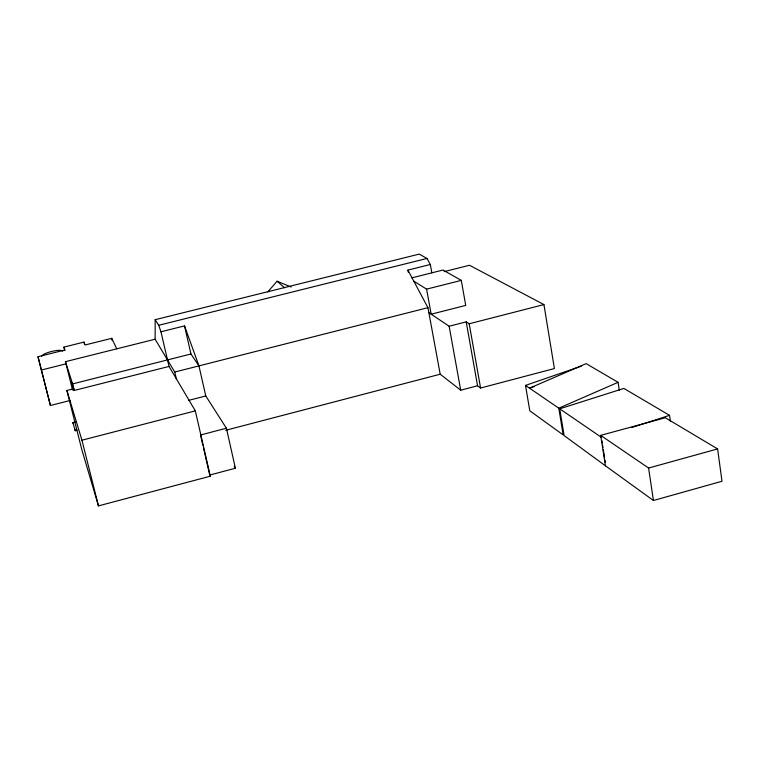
<?xml version="1.0" encoding="UTF-8"?>
<svg xmlns="http://www.w3.org/2000/svg" width="760" height="760" viewBox="0 0 760 760"><rect width="100%" height="100%" fill="white"/><g stroke="black" fill="none" stroke-linecap="round" stroke-linejoin="round"><path stroke-width="1.14" d="M176.31 378.755L174.752 372.039L155.125 339.226L155.192 319.694L419.226 254.106L427.006 258.466L430.331 264.499L431.851 272.84M267.738 291.954L277.096 281.219L291.156 287.042M619.324 390.45L618.089 382.327L558.752 408.205M525.502 385.405L558.799 408.187L563.169 434.901L529.786 410.78L525.502 385.405L581.362 366.159M533.966 386.65L529.549 388.18L586.15 363.631L618.089 382.327M631.721 427.538L669.55 415.349L670.396 421.192M605.454 465.813L653.429 500.507L722 481.26L717.611 448.923L665.351 417.762L600.675 435.366L605.454 465.813L564.091 435.565L559.721 408.813L623.865 388.417L669.55 415.349M600.675 435.366L648.593 468.046L717.611 448.923M203.405 447.583L209.712 475.057L235.4 468.236L226.404 428.231L205.78 395.96L198.939 365.883L184.537 325.897L160.958 331.787L158.726 325.28L155.192 319.694M73.701 388.759L66.889 390.478L81.785 449.559L98.468 505.894L210.33 476.188L195.329 410.875L169.024 366.434L160.958 331.787M428.868 312.645L449.141 326.24L466.203 321.86L477.555 385.766L480.586 388.027L554.392 368.552L543.942 304.579L469.49 265.269L444.163 271.624M430.331 264.499L407.901 270.104L427.947 307.676L440.192 374.214L460.712 390.203L477.555 385.766M226.404 428.231L200.507 434.995L202.873 445.293M225.72 430.274L440.192 374.214M66.889 390.478L81.938 440.202L195.329 410.875M73.103 423.443L72.865 422.493L75.971 421.695M466.203 321.86L469.195 323.788L543.942 304.579M188.603 400.387L205.78 395.96M76.694 429.362L75.002 429.799L75.249 430.758L76.94 430.331M73.539 389.975L71.563 382.099L74.252 390.459L169.024 366.434M174.752 372.039L427.947 307.676M116.717 348.802L111.739 338.342L85.101 344.983L83.98 342.104L63.916 347.101L64.885 350.018L38 356.725L50.426 405.498L69.948 400.529M426.578 289.142L461.291 280.392L465.728 305.397L431.176 314.203L426.578 289.142L413.81 281.162M155.125 339.226L65.445 361.674L72.609 383.904L190.95 353.989L198.939 365.883M41.353 370.034L66.424 363.745M411.702 277.894L443.004 270.037L461.291 280.392M158.726 325.28L427.006 258.466M559.721 408.813L601.369 437.304M277.096 281.219L284.553 287.793M234.194 466.241L235.4 468.236M209.712 475.057L210.33 476.188M72.865 422.493L75.249 430.758M38 356.725L50.426 405.498M63.916 347.101L64.78 350.55M72.609 383.904L74.252 390.459M65.445 361.674L72.552 389.956M81.938 440.202L98.468 505.894M83.98 342.104L84.54 344.403M111.739 338.342L112.29 340.623M184.537 325.897L190.95 353.989M407.901 270.104L408.291 272.184M449.141 326.24L460.712 390.203M469.195 323.788L480.586 388.027M601.901 440.714L602.262 442.985M602.614 445.265L602.975 447.535M603.326 449.806L604.58 457.757M604.931 460.028L605.292 462.308M648.593 468.046L653.429 500.507M41.724 356.126A10.821 2.479 -13.9 0 1 52.212 351.32A10.821 2.479 -13.9 0 1 62.709 351.234"/></g></svg>
